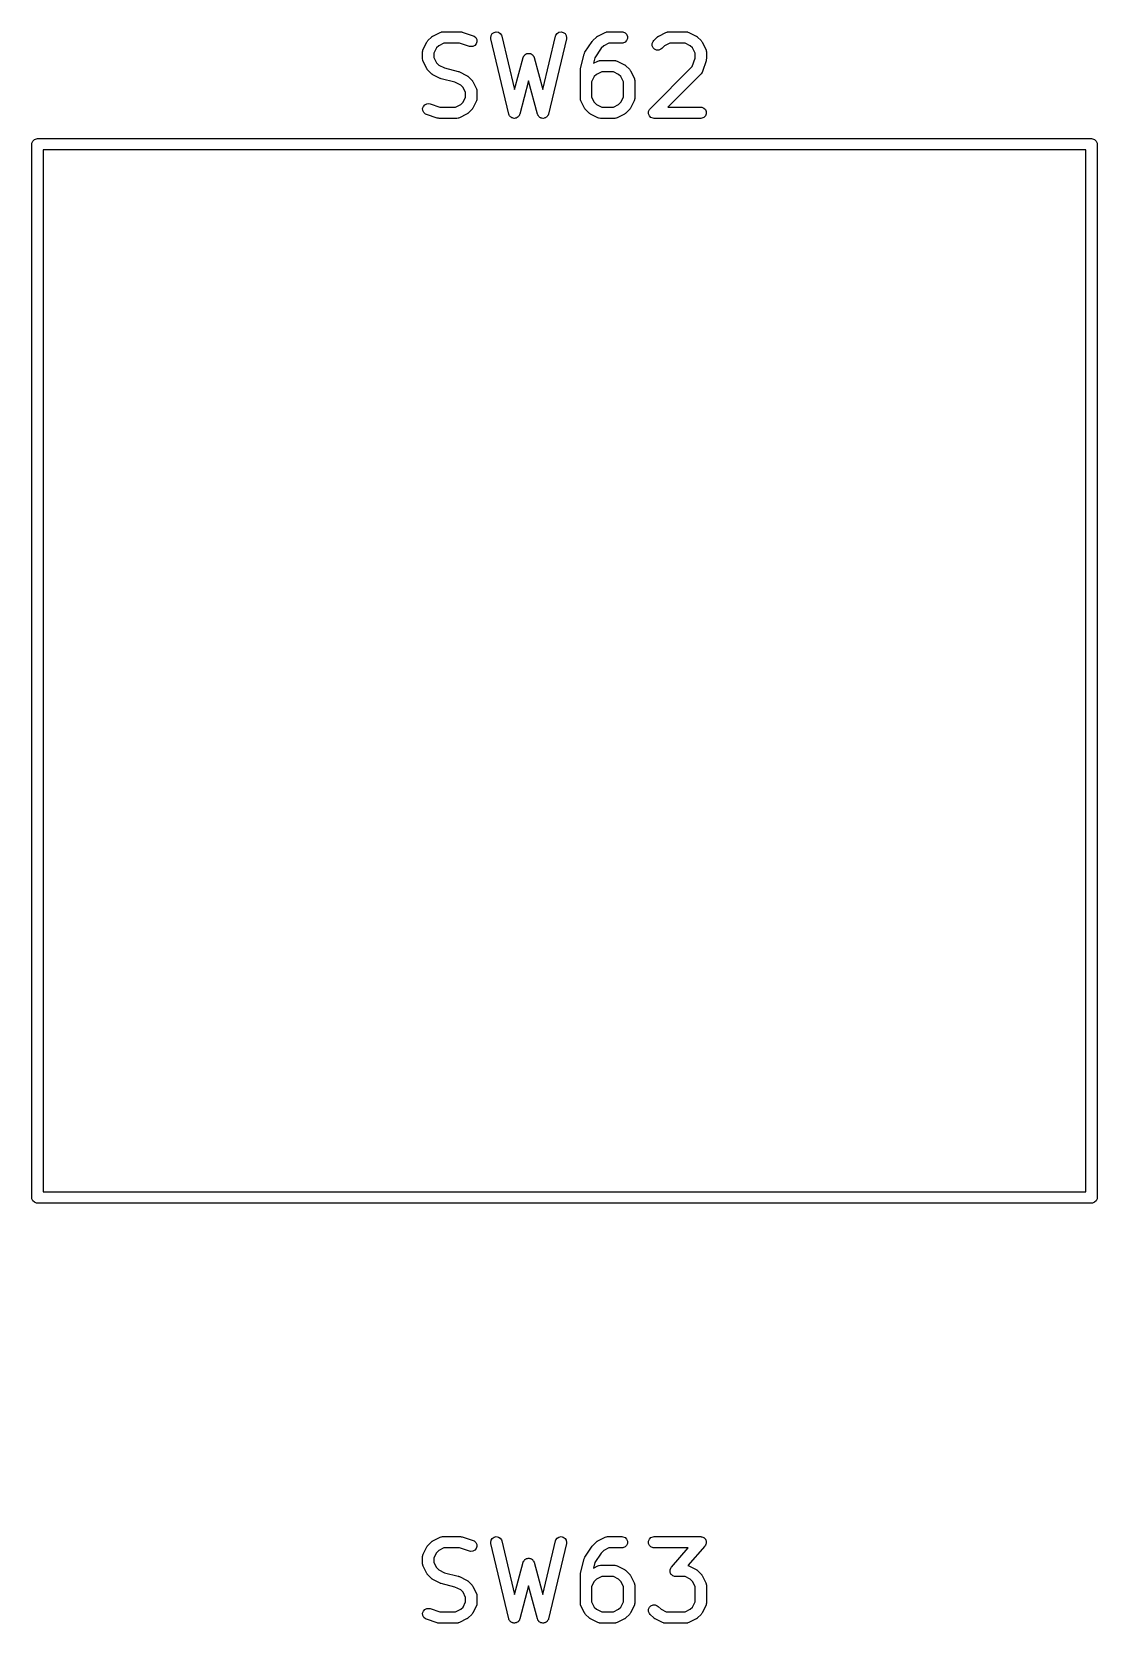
# Model space of a CAD drawing. Extents: x 2.7 to 14.1, y -9.5 to -1.1.
# Drawn here: x 13.517 to 14.074, y -6.24 to -5.407 of the extents above; entities that cross this region are included whole.
import ezdxf

# ---------------------------------------------------------------- set-up
doc = ezdxf.new("R2010")
doc.units = 0
doc.header["$MEASUREMENT"] = 0
doc.layers.add('BLACK', color=7, linetype='CONTINUOUS')

msp = doc.modelspace()

# ---------------------------------------------------------------- linework, layer by layer
at = {"layer": 'BLACK', "linetype": 'CONTINUOUS'}
for p, q in [((13.7235, -5.41247), (13.72353, -5.41239)), ((13.72353, -5.41239), (13.7236, -5.41231)), ((13.7236, -5.41231), (13.72365, -5.41222)), ((13.72365, -5.41222), (13.72371, -5.41217)), ((13.72371, -5.41217), (13.7239, -5.41195)), ((13.7239, -5.41195), (13.72577, -5.41007)), ((13.72577, -5.41007), (13.726, -5.40989)), ((13.726, -5.40989), (13.72605, -5.40983)), ((13.72605, -5.40983), (13.72614, -5.40977)), ((13.72614, -5.40977), (13.72622, -5.4097)), ((13.72622, -5.4097), (13.72629, -5.40967)), ((13.72629, -5.40967), (13.72654, -5.40952)), ((13.72654, -5.40952), (13.73029, -5.40764)), ((13.73029, -5.40764), (13.73083, -5.40744)), ((13.73083, -5.40744), (13.73093, -5.40743)), ((13.73093, -5.40743), (13.73103, -5.40739)), ((13.73103, -5.40739), (13.73161, -5.40733)), ((13.73161, -5.40733), (13.74098, -5.40733)), ((13.74098, -5.40733), (13.74127, -5.40736)), ((13.74127, -5.40736), (13.74135, -5.40735)), ((13.74135, -5.40735), (13.74145, -5.40738)), ((13.74145, -5.40738), (13.74156, -5.40739)), ((13.74156, -5.40739), (13.74163, -5.40742)), ((13.74163, -5.40742), (13.74192, -5.40748)), ((13.74192, -5.40748), (13.74754, -5.40936)), ((13.74754, -5.40936), (13.74807, -5.40959)), ((13.74807, -5.40959), (13.74894, -5.41035)), ((13.74894, -5.41035), (13.74945, -5.41138)), ((13.74945, -5.41138), (13.74954, -5.41253)), ((13.75678, -5.41039), (13.75696, -5.40926)), ((13.75686, -5.41097), (13.75678, -5.41039)), ((13.76623, -5.45034), (13.75686, -5.41097)), ((13.75696, -5.40926), (13.75757, -5.40828)), ((13.75757, -5.40828), (13.7585, -5.4076)), ((13.7585, -5.4076), (13.75962, -5.40733)), ((13.75962, -5.40733), (13.76076, -5.40752)), ((13.76076, -5.40752), (13.76174, -5.40812)), ((13.76174, -5.40812), (13.76241, -5.40905)), ((13.76241, -5.40905), (13.7626, -5.4096)), ((13.7626, -5.4096), (13.76927, -5.43759)), ((13.78394, -5.43759), (13.7906, -5.4096)), ((13.79635, -5.41097), (13.78697, -5.45034)), ((13.7906, -5.4096), (13.79079, -5.40905)), ((13.79079, -5.40905), (13.79147, -5.40812)), ((13.79147, -5.40812), (13.79245, -5.40752)), ((13.79245, -5.40752), (13.79359, -5.40733)), ((13.79359, -5.40733), (13.79471, -5.4076)), ((13.79471, -5.4076), (13.79564, -5.40828)), ((13.79564, -5.40828), (13.79624, -5.40926)), ((13.79624, -5.40926), (13.79643, -5.41039)), ((13.79643, -5.41039), (13.79635, -5.41097)), ((13.80602, -5.41802), (13.80977, -5.4124)), ((13.80977, -5.41239), (13.80994, -5.41218)), ((13.80977, -5.4124), (13.80977, -5.41239)), ((13.80977, -5.41239), (13.80977, -5.41239)), ((13.80994, -5.41218), (13.81013, -5.41195)), ((13.81013, -5.41195), (13.81013, -5.41195)), ((13.81013, -5.41195), (13.81014, -5.41195)), ((13.81014, -5.41195), (13.81201, -5.41007)), ((13.81201, -5.41007), (13.81224, -5.40989)), ((13.81224, -5.40989), (13.81229, -5.40983)), ((13.81229, -5.40983), (13.81238, -5.40977)), ((13.81238, -5.40977), (13.81246, -5.4097)), ((13.81246, -5.4097), (13.81253, -5.40967)), ((13.81253, -5.40967), (13.81278, -5.40952)), ((13.81278, -5.40952), (13.81653, -5.40764)), ((13.81653, -5.40764), (13.81707, -5.40744)), ((13.81707, -5.40744), (13.81717, -5.40743)), ((13.81717, -5.40743), (13.81727, -5.40739)), ((13.81727, -5.40739), (13.81785, -5.40733)), ((13.81785, -5.40733), (13.82535, -5.40733)), ((13.82535, -5.40733), (13.82592, -5.40739)), ((13.82592, -5.40739), (13.82699, -5.40783)), ((13.82699, -5.40783), (13.8278, -5.40864)), ((13.8278, -5.41192), (13.82699, -5.41274)), ((13.8278, -5.40864), (13.82824, -5.40971)), ((13.82824, -5.41086), (13.8278, -5.41192)), ((13.82824, -5.40971), (13.82824, -5.41086)), ((13.8412, -5.41346), (13.84164, -5.41239)), ((13.84164, -5.41239), (13.84201, -5.41195)), ((13.84201, -5.41195), (13.84388, -5.41007)), ((13.84388, -5.41007), (13.84411, -5.40989)), ((13.84411, -5.40989), (13.84416, -5.40983)), ((13.84416, -5.40983), (13.84425, -5.40977)), ((13.84425, -5.40977), (13.84433, -5.4097)), ((13.84433, -5.4097), (13.8444, -5.40967)), ((13.8444, -5.40967), (13.84465, -5.40952)), ((13.84465, -5.40952), (13.8484, -5.40764)), ((13.8484, -5.40764), (13.84894, -5.40744)), ((13.84894, -5.40744), (13.84904, -5.40743)), ((13.84904, -5.40743), (13.84914, -5.40739)), ((13.84914, -5.40739), (13.84972, -5.40733)), ((13.84972, -5.40733), (13.85909, -5.40733)), ((13.85909, -5.40733), (13.85967, -5.40739)), ((13.85967, -5.40739), (13.85977, -5.40743)), ((13.85977, -5.40743), (13.85987, -5.40744)), ((13.85987, -5.40744), (13.86041, -5.40764)), ((13.86041, -5.40764), (13.86416, -5.40952)), ((13.86416, -5.40952), (13.86441, -5.40967)), ((13.86441, -5.40967), (13.86448, -5.4097)), ((13.86448, -5.4097), (13.86456, -5.40977)), ((13.86456, -5.40977), (13.86465, -5.40983)), ((13.86465, -5.40983), (13.8647, -5.40989)), ((13.8647, -5.40989), (13.86493, -5.41007)), ((13.86493, -5.41007), (13.8668, -5.41195)), ((13.8668, -5.41195), (13.86699, -5.41217)), ((13.86699, -5.41217), (13.86705, -5.41222)), ((13.86705, -5.41222), (13.86711, -5.41231)), ((13.86711, -5.41231), (13.86717, -5.41239)), ((13.86717, -5.41239), (13.8672, -5.41247)), ((13.72116, -5.41778), (13.72121, -5.41721)), ((13.72116, -5.42153), (13.72116, -5.41778)), ((13.72121, -5.41721), (13.72125, -5.41711)), ((13.72125, -5.41711), (13.72126, -5.417)), ((13.72126, -5.417), (13.72147, -5.41646)), ((13.72147, -5.41646), (13.72334, -5.41271)), ((13.72334, -5.41271), (13.7235, -5.41247)), ((13.72841, -5.41578), (13.72706, -5.41848)), ((13.72706, -5.41848), (13.72706, -5.42084)), ((13.72961, -5.41459), (13.72841, -5.41578)), ((13.73231, -5.41324), (13.72961, -5.41459)), ((13.7405, -5.41324), (13.73231, -5.41324)), ((13.74567, -5.41496), (13.7405, -5.41324)), ((13.74624, -5.41509), (13.74567, -5.41496)), ((13.74739, -5.41501), (13.74624, -5.41509)), ((13.74842, -5.41449), (13.74739, -5.41501)), ((13.74917, -5.41362), (13.74842, -5.41449)), ((13.74954, -5.41253), (13.74917, -5.41362)), ((13.77375, -5.42077), (13.7738, -5.42064)), ((13.7738, -5.42064), (13.77381, -5.42058)), ((13.77381, -5.42058), (13.77385, -5.42051)), ((13.77385, -5.42051), (13.77395, -5.42023)), ((13.77395, -5.42023), (13.77419, -5.41992)), ((13.77419, -5.41992), (13.77439, -5.41958)), ((13.77439, -5.41958), (13.77454, -5.41947)), ((13.77454, -5.41947), (13.77465, -5.41932)), ((13.77465, -5.41932), (13.77499, -5.41912)), ((13.77499, -5.41912), (13.7753, -5.41888)), ((13.7753, -5.41888), (13.77548, -5.41883)), ((13.77548, -5.41883), (13.77565, -5.41874)), ((13.77565, -5.41874), (13.77604, -5.41869)), ((13.77604, -5.41869), (13.77641, -5.41859)), ((13.77641, -5.41859), (13.7766, -5.41861)), ((13.7766, -5.41861), (13.77679, -5.41859)), ((13.77679, -5.41859), (13.77717, -5.41869)), ((13.77717, -5.41869), (13.77756, -5.41874)), ((13.77756, -5.41874), (13.77772, -5.41883)), ((13.77772, -5.41883), (13.77791, -5.41888)), ((13.77791, -5.41888), (13.77822, -5.41912)), ((13.77822, -5.41912), (13.77855, -5.41932)), ((13.77855, -5.41932), (13.77867, -5.41947)), ((13.77867, -5.41947), (13.77882, -5.41958)), ((13.77882, -5.41958), (13.77902, -5.41992)), ((13.77902, -5.41992), (13.77925, -5.42023)), ((13.77925, -5.42023), (13.77936, -5.42051)), ((13.77936, -5.42051), (13.7794, -5.42058)), ((13.7794, -5.42058), (13.77941, -5.42064)), ((13.77941, -5.42064), (13.77946, -5.42077)), ((13.80373, -5.42644), (13.80561, -5.41894)), ((13.80561, -5.41894), (13.80573, -5.4186)), ((13.80573, -5.4186), (13.80574, -5.41853)), ((13.80574, -5.41853), (13.80578, -5.41847)), ((13.80578, -5.41847), (13.8058, -5.4184)), ((13.8058, -5.4184), (13.80585, -5.41834)), ((13.80585, -5.41834), (13.80602, -5.41802)), ((13.81452, -5.41591), (13.81121, -5.42087)), ((13.81585, -5.41459), (13.81452, -5.41591)), ((13.81854, -5.41324), (13.81585, -5.41459)), ((13.82535, -5.41324), (13.81854, -5.41324)), ((13.82592, -5.41318), (13.82535, -5.41324)), ((13.82699, -5.41274), (13.82592, -5.41318)), ((13.8412, -5.41461), (13.8412, -5.41346)), ((13.84164, -5.41567), (13.8412, -5.41461)), ((13.84245, -5.41649), (13.84164, -5.41567)), ((13.84352, -5.41693), (13.84245, -5.41649)), ((13.84467, -5.41693), (13.84352, -5.41693)), ((13.84573, -5.41649), (13.84467, -5.41693)), ((13.84618, -5.41612), (13.84573, -5.41649)), ((13.84772, -5.41459), (13.84618, -5.41612)), ((13.85042, -5.41324), (13.84772, -5.41459)), ((13.8584, -5.41324), (13.85042, -5.41324)), ((13.86109, -5.41459), (13.8584, -5.41324)), ((13.86229, -5.41578), (13.86109, -5.41459)), ((13.86364, -5.41848), (13.86229, -5.41578)), ((13.86364, -5.42105), (13.86364, -5.41848)), ((13.8672, -5.41247), (13.86736, -5.41271)), ((13.86736, -5.41271), (13.86923, -5.41646)), ((13.86923, -5.41646), (13.86944, -5.417)), ((13.86944, -5.417), (13.86945, -5.41711)), ((13.86945, -5.41711), (13.86949, -5.41721)), ((13.86949, -5.41721), (13.86954, -5.41778)), ((13.86954, -5.41778), (13.86954, -5.42153)), ((13.72121, -5.42211), (13.72116, -5.42153)), ((13.72125, -5.42221), (13.72121, -5.42211)), ((13.72126, -5.42231), (13.72125, -5.42221)), ((13.72147, -5.42285), (13.72126, -5.42231)), ((13.72334, -5.4266), (13.72147, -5.42285)), ((13.7235, -5.42685), (13.72334, -5.4266)), ((13.72353, -5.42692), (13.7235, -5.42685)), ((13.7236, -5.427), (13.72353, -5.42692)), ((13.72365, -5.42709), (13.7236, -5.427)), ((13.72371, -5.42714), (13.72365, -5.42709)), ((13.7239, -5.42737), (13.72371, -5.42714)), ((13.72577, -5.42924), (13.7239, -5.42737)), ((13.72706, -5.42084), (13.72841, -5.42353)), ((13.72841, -5.42353), (13.72961, -5.42473)), ((13.72961, -5.42473), (13.73264, -5.42625)), ((13.73264, -5.42625), (13.73982, -5.42804)), ((13.73982, -5.42804), (13.73987, -5.42806)), ((13.73987, -5.42806), (13.73989, -5.42806)), ((13.73989, -5.42806), (13.74013, -5.42815)), ((13.74013, -5.42815), (13.74037, -5.42824)), ((13.74037, -5.42824), (13.74039, -5.42825)), ((13.74039, -5.42825), (13.74043, -5.42827)), ((13.74043, -5.42827), (13.74418, -5.43014)), ((13.76927, -5.43759), (13.77375, -5.42077)), ((13.77946, -5.42077), (13.78394, -5.43759)), ((13.80365, -5.42701), (13.80368, -5.4268)), ((13.80366, -5.42706), (13.80365, -5.42701)), ((13.80365, -5.42716), (13.80366, -5.42706)), ((13.80365, -5.44216), (13.80365, -5.42716)), ((13.80368, -5.4268), (13.8037, -5.42658)), ((13.8037, -5.42658), (13.80372, -5.42654)), ((13.80372, -5.42654), (13.80373, -5.42644)), ((13.81121, -5.42087), (13.81048, -5.42379)), ((13.81048, -5.42379), (13.81278, -5.42264)), ((13.8148, -5.42824), (13.8121, -5.42958)), ((13.81278, -5.42264), (13.81332, -5.42243)), ((13.81332, -5.42243), (13.81342, -5.42243)), ((13.81342, -5.42243), (13.81352, -5.42239)), ((13.81352, -5.42239), (13.8141, -5.42233)), ((13.8141, -5.42233), (13.8216, -5.42233)), ((13.8209, -5.42824), (13.8148, -5.42824)), ((13.8236, -5.42958), (13.8209, -5.42824)), ((13.8216, -5.42233), (13.82217, -5.42239)), ((13.82217, -5.42239), (13.82227, -5.42243)), ((13.82227, -5.42243), (13.82238, -5.42243)), ((13.82238, -5.42243), (13.82292, -5.42264)), ((13.82292, -5.42264), (13.82667, -5.42452)), ((13.82667, -5.42452), (13.82692, -5.42467)), ((13.82692, -5.42467), (13.82699, -5.4247)), ((13.82699, -5.4247), (13.82707, -5.42477)), ((13.82707, -5.42477), (13.82716, -5.42482)), ((13.82716, -5.42482), (13.82721, -5.42488)), ((13.82721, -5.42488), (13.82743, -5.42507)), ((13.82743, -5.42507), (13.82931, -5.42694)), ((13.82931, -5.42694), (13.8295, -5.42717)), ((13.8295, -5.42717), (13.82955, -5.42722)), ((13.82955, -5.42722), (13.82961, -5.42731)), ((13.82961, -5.42731), (13.82968, -5.42739)), ((13.82968, -5.42739), (13.82971, -5.42746)), ((13.82971, -5.42746), (13.82986, -5.42771)), ((13.82986, -5.42771), (13.83174, -5.43146)), ((13.84013, -5.44757), (13.86214, -5.42556)), ((13.86214, -5.42556), (13.86364, -5.42105)), ((13.86717, -5.4288), (13.8668, -5.42924)), ((13.86721, -5.4287), (13.86717, -5.4288)), ((13.86728, -5.42862), (13.86721, -5.4287)), ((13.86752, -5.42809), (13.86728, -5.42862)), ((13.86939, -5.42247), (13.86752, -5.42809)), ((13.86946, -5.42218), (13.86939, -5.42247)), ((13.86949, -5.42211), (13.86946, -5.42218)), ((13.8695, -5.422), (13.86949, -5.42211)), ((13.86952, -5.4219), (13.8695, -5.422)), ((13.86954, -5.42153), (13.86952, -5.42182)), ((13.86952, -5.42182), (13.86952, -5.4219)), ((13.726, -5.42943), (13.72577, -5.42924)), ((13.72605, -5.42949), (13.726, -5.42943)), ((13.72614, -5.42955), (13.72605, -5.42949)), ((13.72622, -5.42961), (13.72614, -5.42955)), ((13.72629, -5.42964), (13.72622, -5.42961)), ((13.72654, -5.4298), (13.72629, -5.42964)), ((13.73029, -5.43167), (13.72654, -5.4298)), ((13.73033, -5.43169), (13.73029, -5.43167)), ((13.73035, -5.4317), (13.73033, -5.43169)), ((13.73059, -5.43179), (13.73035, -5.4317)), ((13.73083, -5.43188), (13.73059, -5.43179)), ((13.73085, -5.43188), (13.73083, -5.43188)), ((13.73089, -5.4319), (13.73085, -5.43188)), ((13.73808, -5.43369), (13.73089, -5.4319)), ((13.74111, -5.43521), (13.73808, -5.43369)), ((13.7423, -5.43641), (13.74111, -5.43521)), ((13.74365, -5.4391), (13.7423, -5.43641)), ((13.74418, -5.43014), (13.74443, -5.4303)), ((13.74443, -5.4303), (13.7445, -5.43033)), ((13.7445, -5.43033), (13.74458, -5.43039)), ((13.74458, -5.43039), (13.74467, -5.43045)), ((13.74467, -5.43045), (13.74472, -5.43051)), ((13.74472, -5.43051), (13.74494, -5.43069)), ((13.74494, -5.43069), (13.74682, -5.43257)), ((13.74682, -5.43257), (13.74701, -5.43279)), ((13.74701, -5.43279), (13.74706, -5.43285)), ((13.74706, -5.43285), (13.74712, -5.43293)), ((13.74712, -5.43293), (13.74719, -5.43302)), ((13.74719, -5.43302), (13.74722, -5.43309)), ((13.74722, -5.43309), (13.74737, -5.43334)), ((13.74737, -5.43334), (13.74925, -5.43709)), ((13.74925, -5.43709), (13.74945, -5.43763)), ((13.7766, -5.43299), (13.77196, -5.45042)), ((13.78125, -5.45042), (13.7766, -5.43299)), ((13.8109, -5.43078), (13.80955, -5.43348)), ((13.80955, -5.43348), (13.80955, -5.44146)), ((13.8121, -5.42958), (13.8109, -5.43078)), ((13.82479, -5.43078), (13.8236, -5.42958)), ((13.82614, -5.43348), (13.82479, -5.43078)), ((13.82614, -5.44146), (13.82614, -5.43348)), ((13.83174, -5.43146), (13.83194, -5.432)), ((13.83194, -5.432), (13.83195, -5.43211)), ((13.83195, -5.43211), (13.83199, -5.43221)), ((13.83199, -5.43221), (13.83205, -5.43278)), ((13.83205, -5.43278), (13.83205, -5.44216)), ((13.8668, -5.42924), (13.84935, -5.4467)), ((13.72154, -5.44632), (13.7223, -5.44545)), ((13.7223, -5.44545), (13.72333, -5.44493)), ((13.72333, -5.44493), (13.72448, -5.44485)), ((13.72448, -5.44485), (13.72504, -5.44498)), ((13.72504, -5.44498), (13.73021, -5.4467)), ((13.73841, -5.4467), (13.74111, -5.44535)), ((13.74111, -5.44535), (13.7423, -5.44416)), ((13.7423, -5.44416), (13.74365, -5.44146)), ((13.74365, -5.44146), (13.74365, -5.4391)), ((13.74925, -5.44348), (13.74737, -5.44723)), ((13.74945, -5.44294), (13.74925, -5.44348)), ((13.74945, -5.43763), (13.74946, -5.43773)), ((13.74946, -5.44283), (13.74945, -5.44294)), ((13.74946, -5.43773), (13.7495, -5.43783)), ((13.7495, -5.44273), (13.74946, -5.44283)), ((13.7495, -5.43783), (13.74956, -5.43841)), ((13.74956, -5.44216), (13.7495, -5.44273)), ((13.74956, -5.43841), (13.74956, -5.44216)), ((13.8037, -5.44273), (13.80365, -5.44216)), ((13.80374, -5.44283), (13.8037, -5.44273)), ((13.80375, -5.44294), (13.80374, -5.44283)), ((13.80396, -5.44348), (13.80375, -5.44294)), ((13.80583, -5.44723), (13.80396, -5.44348)), ((13.80955, -5.44146), (13.8109, -5.44416)), ((13.8109, -5.44416), (13.8121, -5.44535)), ((13.8121, -5.44535), (13.8148, -5.4467)), ((13.8209, -5.4467), (13.8236, -5.44535)), ((13.8236, -5.44535), (13.82479, -5.44416)), ((13.82479, -5.44416), (13.82614, -5.44146)), ((13.83174, -5.44348), (13.82986, -5.44723)), ((13.83194, -5.44294), (13.83174, -5.44348)), ((13.83195, -5.44283), (13.83194, -5.44294)), ((13.83199, -5.44273), (13.83195, -5.44283)), ((13.83205, -5.44216), (13.83199, -5.44273)), ((13.72118, -5.44741), (13.72154, -5.44632)), ((13.72126, -5.44856), (13.72118, -5.44741)), ((13.72178, -5.44959), (13.72126, -5.44856)), ((13.72265, -5.45034), (13.72178, -5.44959)), ((13.72318, -5.45058), (13.72265, -5.45034)), ((13.7288, -5.45246), (13.72318, -5.45058)), ((13.72909, -5.45252), (13.7288, -5.45246)), ((13.72916, -5.45255), (13.72909, -5.45252)), ((13.72926, -5.45256), (13.72916, -5.45255)), ((13.72936, -5.45258), (13.72926, -5.45256)), ((13.72944, -5.45258), (13.72936, -5.45258)), ((13.72973, -5.45261), (13.72944, -5.45258)), ((13.73911, -5.45261), (13.72973, -5.45261)), ((13.73021, -5.4467), (13.73841, -5.4467)), ((13.73968, -5.45255), (13.73911, -5.45261)), ((13.73978, -5.45251), (13.73968, -5.45255)), ((13.73989, -5.4525), (13.73978, -5.45251)), ((13.74043, -5.4523), (13.73989, -5.4525)), ((13.74418, -5.45042), (13.74043, -5.4523)), ((13.74443, -5.45026), (13.74418, -5.45042)), ((13.7445, -5.45023), (13.74443, -5.45026)), ((13.74458, -5.45017), (13.7445, -5.45023)), ((13.74467, -5.45011), (13.74458, -5.45017)), ((13.74472, -5.45005), (13.74467, -5.45011)), ((13.74494, -5.44987), (13.74472, -5.45005)), ((13.74682, -5.44799), (13.74494, -5.44987)), ((13.74701, -5.44777), (13.74682, -5.44799)), ((13.74706, -5.44772), (13.74701, -5.44777)), ((13.74712, -5.44763), (13.74706, -5.44772)), ((13.74719, -5.44755), (13.74712, -5.44763)), ((13.74722, -5.44747), (13.74719, -5.44755)), ((13.74737, -5.44723), (13.74722, -5.44747)), ((13.7663, -5.45054), (13.76623, -5.45034)), ((13.76631, -5.45061), (13.7663, -5.45054)), ((13.76635, -5.45067), (13.76631, -5.45061)), ((13.76642, -5.45089), (13.76635, -5.45067)), ((13.76667, -5.45123), (13.76642, -5.45089)), ((13.76689, -5.4516), (13.76667, -5.45123)), ((13.76701, -5.4517), (13.76689, -5.4516)), ((13.7671, -5.45182), (13.76701, -5.4517)), ((13.76746, -5.45204), (13.7671, -5.45182)), ((13.7678, -5.4523), (13.76746, -5.45204)), ((13.76795, -5.45234), (13.7678, -5.4523)), ((13.76808, -5.45242), (13.76795, -5.45234)), ((13.7685, -5.45249), (13.76808, -5.45242)), ((13.76891, -5.4526), (13.7685, -5.45249)), ((13.76906, -5.45258), (13.76891, -5.4526)), ((13.76921, -5.45261), (13.76906, -5.45258)), ((13.76963, -5.45251), (13.76921, -5.45261)), ((13.77006, -5.45245), (13.76963, -5.45251)), ((13.77019, -5.45237), (13.77006, -5.45245)), ((13.77033, -5.45234), (13.77019, -5.45237)), ((13.77068, -5.45209), (13.77033, -5.45234)), ((13.77105, -5.45187), (13.77068, -5.45209)), ((13.77115, -5.45175), (13.77105, -5.45187)), ((13.77127, -5.45166), (13.77115, -5.45175)), ((13.77149, -5.4513), (13.77127, -5.45166)), ((13.77175, -5.45096), (13.77149, -5.4513)), ((13.77183, -5.45074), (13.77175, -5.45096)), ((13.77187, -5.45068), (13.77183, -5.45074)), ((13.77188, -5.45061), (13.77187, -5.45068)), ((13.77196, -5.45042), (13.77188, -5.45061)), ((13.78132, -5.45061), (13.78125, -5.45042)), ((13.78133, -5.45068), (13.78132, -5.45061)), ((13.78137, -5.45074), (13.78133, -5.45068)), ((13.78145, -5.45096), (13.78137, -5.45074)), ((13.78171, -5.4513), (13.78145, -5.45096)), ((13.78194, -5.45166), (13.78171, -5.4513)), ((13.78206, -5.45175), (13.78194, -5.45166)), ((13.78215, -5.45187), (13.78206, -5.45175)), ((13.78252, -5.45209), (13.78215, -5.45187)), ((13.78287, -5.45234), (13.78252, -5.45209)), ((13.78302, -5.45237), (13.78287, -5.45234)), ((13.78315, -5.45245), (13.78302, -5.45237)), ((13.78357, -5.45251), (13.78315, -5.45245)), ((13.78399, -5.45261), (13.78357, -5.45251)), ((13.78414, -5.45258), (13.78399, -5.45261)), ((13.78429, -5.4526), (13.78414, -5.45258)), ((13.78471, -5.45249), (13.78429, -5.4526)), ((13.78513, -5.45242), (13.78471, -5.45249)), ((13.78526, -5.45234), (13.78513, -5.45242)), ((13.7854, -5.4523), (13.78526, -5.45234)), ((13.78575, -5.45204), (13.7854, -5.4523)), ((13.78611, -5.45182), (13.78575, -5.45204)), ((13.7862, -5.4517), (13.78611, -5.45182)), ((13.78632, -5.4516), (13.7862, -5.4517)), ((13.78653, -5.45123), (13.78632, -5.4516)), ((13.78679, -5.45089), (13.78653, -5.45123)), ((13.78686, -5.45067), (13.78679, -5.45089)), ((13.7869, -5.45061), (13.78686, -5.45067)), ((13.78691, -5.45054), (13.7869, -5.45061)), ((13.78697, -5.45034), (13.78691, -5.45054)), ((13.80599, -5.44747), (13.80583, -5.44723)), ((13.80602, -5.44755), (13.80599, -5.44747)), ((13.80609, -5.44763), (13.80602, -5.44755)), ((13.80614, -5.44772), (13.80609, -5.44763)), ((13.8062, -5.44777), (13.80614, -5.44772)), ((13.80639, -5.44799), (13.8062, -5.44777)), ((13.80826, -5.44987), (13.80639, -5.44799)), ((13.80849, -5.45005), (13.80826, -5.44987)), ((13.80854, -5.45011), (13.80849, -5.45005)), ((13.80863, -5.45017), (13.80854, -5.45011)), ((13.80871, -5.45023), (13.80863, -5.45017)), ((13.80878, -5.45026), (13.80871, -5.45023)), ((13.80903, -5.45042), (13.80878, -5.45026)), ((13.81278, -5.4523), (13.80903, -5.45042)), ((13.81332, -5.4525), (13.81278, -5.4523)), ((13.81342, -5.45251), (13.81332, -5.4525)), ((13.81352, -5.45255), (13.81342, -5.45251)), ((13.8141, -5.45261), (13.81352, -5.45255)), ((13.8216, -5.45261), (13.8141, -5.45261)), ((13.8148, -5.4467), (13.8209, -5.4467)), ((13.82217, -5.45255), (13.8216, -5.45261)), ((13.82227, -5.45251), (13.82217, -5.45255)), ((13.82238, -5.4525), (13.82227, -5.45251)), ((13.82292, -5.4523), (13.82238, -5.4525)), ((13.82667, -5.45042), (13.82292, -5.4523)), ((13.82692, -5.45026), (13.82667, -5.45042)), ((13.82699, -5.45023), (13.82692, -5.45026)), ((13.82707, -5.45017), (13.82699, -5.45023)), ((13.82716, -5.45011), (13.82707, -5.45017)), ((13.82721, -5.45005), (13.82716, -5.45011)), ((13.82743, -5.44987), (13.82721, -5.45005)), ((13.82931, -5.44799), (13.82743, -5.44987)), ((13.8295, -5.44777), (13.82931, -5.44799)), ((13.82955, -5.44772), (13.8295, -5.44777)), ((13.82961, -5.44763), (13.82955, -5.44772)), ((13.82968, -5.44755), (13.82961, -5.44763)), ((13.82971, -5.44747), (13.82968, -5.44755)), ((13.82986, -5.44723), (13.82971, -5.44747)), ((13.83932, -5.44908), (13.83976, -5.44801)), ((13.83932, -5.45023), (13.83932, -5.44908)), ((13.83976, -5.45129), (13.83932, -5.45023)), ((13.83976, -5.44801), (13.84013, -5.44757)), ((13.84058, -5.45211), (13.83976, -5.45129)), ((13.84164, -5.45255), (13.84058, -5.45211)), ((13.84222, -5.45261), (13.84164, -5.45255)), ((13.86659, -5.45261), (13.84222, -5.45261)), ((13.84935, -5.4467), (13.86659, -5.4467)), ((13.86659, -5.4467), (13.86717, -5.44676)), ((13.86717, -5.45255), (13.86659, -5.45261)), ((13.86717, -5.44676), (13.86823, -5.4472)), ((13.86823, -5.45211), (13.86717, -5.45255)), ((13.86823, -5.4472), (13.86905, -5.44801)), ((13.86905, -5.45129), (13.86823, -5.45211)), ((13.86905, -5.44801), (13.86949, -5.44908)), ((13.86949, -5.45023), (13.86905, -5.45129)), ((13.86949, -5.44908), (13.86949, -5.45023)), ((13.51681, -5.46616), (13.51686, -5.46558)), ((13.51681, -6.01734), (13.51681, -5.46616)), ((13.51686, -5.46558), (13.5173, -5.46452)), ((13.5173, -5.46452), (13.51812, -5.4637)), ((13.51812, -5.4637), (13.51918, -5.46326)), ((13.51918, -5.46326), (13.51976, -5.4632)), ((13.51976, -5.4632), (14.07094, -5.4632)), ((13.52271, -5.46911), (13.52271, -6.01439)), ((14.06799, -5.46911), (13.52271, -5.46911)), ((14.06799, -6.01439), (14.06799, -5.46911)), ((14.07094, -5.4632), (14.07152, -5.46326)), ((14.07152, -5.46326), (14.07258, -5.4637)), ((14.07258, -5.4637), (14.0734, -5.46452)), ((14.0734, -5.46452), (14.07384, -5.46558)), ((14.07384, -5.46558), (14.07389, -5.46616)), ((14.07389, -5.46616), (14.07389, -6.01734)), ((13.51686, -6.01791), (13.51681, -6.01734)), ((13.5173, -6.01898), (13.51686, -6.01791)), ((13.51812, -6.01979), (13.5173, -6.01898)), ((13.51918, -6.02023), (13.51812, -6.01979)), ((13.51976, -6.02029), (13.51918, -6.02023)), ((13.52271, -6.01439), (14.06799, -6.01439)), ((14.07152, -6.02023), (14.07094, -6.02029)), ((14.07258, -6.01979), (14.07152, -6.02023)), ((14.0734, -6.01898), (14.07258, -6.01979)), ((14.07384, -6.01791), (14.0734, -6.01898)), ((14.07389, -6.01734), (14.07384, -6.01791)), ((14.07094, -6.02029), (13.51976, -6.02029)), ((13.72654, -6.19692), (13.73029, -6.19504)), ((13.73029, -6.19504), (13.73083, -6.19484)), ((13.73083, -6.19484), (13.73093, -6.19483)), ((13.73093, -6.19483), (13.73103, -6.19479)), ((13.73103, -6.19479), (13.73161, -6.19473)), ((13.73161, -6.19473), (13.74098, -6.19473)), ((13.74098, -6.19473), (13.74127, -6.19476)), ((13.74127, -6.19476), (13.74135, -6.19476)), ((13.74135, -6.19476), (13.74145, -6.19478)), ((13.74145, -6.19478), (13.74156, -6.19479)), ((13.74156, -6.19479), (13.74163, -6.19482)), ((13.74163, -6.19482), (13.74192, -6.19488)), ((13.74192, -6.19488), (13.74754, -6.19676)), ((13.75757, -6.19568), (13.7585, -6.195)), ((13.7585, -6.195), (13.75962, -6.19474)), ((13.75962, -6.19474), (13.76076, -6.19492)), ((13.76076, -6.19492), (13.76174, -6.19552)), ((13.79147, -6.19552), (13.79245, -6.19492)), ((13.79245, -6.19492), (13.79359, -6.19474)), ((13.79359, -6.19474), (13.79471, -6.195)), ((13.79471, -6.195), (13.79564, -6.19568)), ((13.81278, -6.19692), (13.81653, -6.19504)), ((13.81653, -6.19504), (13.81707, -6.19484)), ((13.81707, -6.19484), (13.81717, -6.19483)), ((13.81717, -6.19483), (13.81727, -6.19479)), ((13.81727, -6.19479), (13.81785, -6.19473)), ((13.81785, -6.19473), (13.82535, -6.19473)), ((13.82535, -6.19473), (13.82592, -6.19479)), ((13.82592, -6.19479), (13.82699, -6.19523)), ((13.84058, -6.19523), (13.84164, -6.19479)), ((13.84164, -6.19479), (13.84222, -6.19473)), ((13.84222, -6.19473), (13.86659, -6.19473)), ((13.86659, -6.19473), (13.8669, -6.19476)), ((13.8669, -6.19476), (13.86697, -6.19476)), ((13.86697, -6.19476), (13.86703, -6.19478)), ((13.86703, -6.19478), (13.86717, -6.19479)), ((13.86717, -6.19479), (13.86761, -6.19497)), ((13.86761, -6.19497), (13.86806, -6.19513)), ((13.72147, -6.20386), (13.72334, -6.20011)), ((13.72334, -6.20011), (13.7235, -6.19987)), ((13.7235, -6.19987), (13.72353, -6.19979)), ((13.72353, -6.19979), (13.7236, -6.19971)), ((13.7236, -6.19971), (13.72365, -6.19962)), ((13.72365, -6.19962), (13.72371, -6.19957)), ((13.72371, -6.19957), (13.7239, -6.19935)), ((13.7239, -6.19935), (13.72577, -6.19747)), ((13.72577, -6.19747), (13.726, -6.19729)), ((13.726, -6.19729), (13.72605, -6.19723)), ((13.72605, -6.19723), (13.72614, -6.19717)), ((13.72614, -6.19717), (13.72622, -6.19711)), ((13.72622, -6.19711), (13.72629, -6.19708)), ((13.72629, -6.19708), (13.72654, -6.19692)), ((13.72841, -6.20318), (13.72706, -6.20588)), ((13.72961, -6.20199), (13.72841, -6.20318)), ((13.73231, -6.20064), (13.72961, -6.20199)), ((13.7405, -6.20064), (13.73231, -6.20064)), ((13.74567, -6.20236), (13.7405, -6.20064)), ((13.74624, -6.20249), (13.74567, -6.20236)), ((13.74739, -6.20241), (13.74624, -6.20249)), ((13.74842, -6.20189), (13.74739, -6.20241)), ((13.74754, -6.19676), (13.74807, -6.197)), ((13.74807, -6.197), (13.74894, -6.19775)), ((13.74917, -6.20102), (13.74842, -6.20189)), ((13.74894, -6.19775), (13.74945, -6.19878)), ((13.74954, -6.19993), (13.74917, -6.20102)), ((13.74945, -6.19878), (13.74954, -6.19993)), ((13.75678, -6.1978), (13.75696, -6.19666)), ((13.75686, -6.19837), (13.75678, -6.1978)), ((13.76623, -6.23774), (13.75686, -6.19837)), ((13.75696, -6.19666), (13.75757, -6.19568)), ((13.76174, -6.19552), (13.76241, -6.19645)), ((13.76241, -6.19645), (13.7626, -6.197)), ((13.7626, -6.197), (13.76927, -6.22499)), ((13.78394, -6.22499), (13.7906, -6.197)), ((13.79635, -6.19837), (13.78697, -6.23774)), ((13.7906, -6.197), (13.79079, -6.19645)), ((13.79079, -6.19645), (13.79147, -6.19552)), ((13.79564, -6.19568), (13.79624, -6.19666)), ((13.79624, -6.19666), (13.79643, -6.1978)), ((13.79643, -6.1978), (13.79635, -6.19837)), ((13.80602, -6.20542), (13.80977, -6.1998)), ((13.80977, -6.19979), (13.80994, -6.19958)), ((13.80977, -6.1998), (13.80977, -6.19979)), ((13.80977, -6.1998), (13.80977, -6.1998)), ((13.80994, -6.19958), (13.81013, -6.19935)), ((13.81013, -6.19935), (13.81013, -6.19935)), ((13.81013, -6.19935), (13.81014, -6.19935)), ((13.81014, -6.19935), (13.81201, -6.19747)), ((13.81452, -6.20332), (13.81121, -6.20827)), ((13.81201, -6.19747), (13.81224, -6.19729)), ((13.81224, -6.19729), (13.81229, -6.19723)), ((13.81229, -6.19723), (13.81238, -6.19717)), ((13.81238, -6.19717), (13.81246, -6.19711)), ((13.81246, -6.19711), (13.81253, -6.19708)), ((13.81253, -6.19708), (13.81278, -6.19692)), ((13.81585, -6.20199), (13.81452, -6.20332)), ((13.81854, -6.20064), (13.81585, -6.20199)), ((13.82535, -6.20064), (13.81854, -6.20064)), ((13.82592, -6.20058), (13.82535, -6.20064)), ((13.82699, -6.20014), (13.82592, -6.20058)), ((13.82699, -6.19523), (13.8278, -6.19605)), ((13.8278, -6.19933), (13.82699, -6.20014)), ((13.8278, -6.19605), (13.82824, -6.19711)), ((13.82824, -6.19826), (13.8278, -6.19933)), ((13.82824, -6.19711), (13.82824, -6.19826)), ((13.83932, -6.19711), (13.83976, -6.19605)), ((13.83932, -6.19826), (13.83932, -6.19711)), ((13.83976, -6.19933), (13.83932, -6.19826)), ((13.83976, -6.19605), (13.84058, -6.19523)), ((13.84058, -6.20014), (13.83976, -6.19933)), ((13.84164, -6.20058), (13.84058, -6.20014)), ((13.84222, -6.20064), (13.84164, -6.20058)), ((13.86008, -6.20064), (13.84222, -6.20064)), ((13.85125, -6.21074), (13.86008, -6.20064)), ((13.86881, -6.19963), (13.85988, -6.20984)), ((13.86806, -6.19513), (13.86814, -6.19519)), ((13.86814, -6.19519), (13.86823, -6.19523)), ((13.86823, -6.19523), (13.86857, -6.19557)), ((13.86857, -6.19557), (13.86893, -6.19589)), ((13.86899, -6.19938), (13.86881, -6.19963)), ((13.86893, -6.19589), (13.86898, -6.19597)), ((13.86898, -6.19597), (13.86905, -6.19605)), ((13.86905, -6.19933), (13.86899, -6.19938)), ((13.86905, -6.19605), (13.86923, -6.19649)), ((13.86907, -6.19927), (13.86905, -6.19933)), ((13.86915, -6.19916), (13.86907, -6.19927)), ((13.8693, -6.19871), (13.86915, -6.19916)), ((13.86923, -6.19649), (13.86944, -6.19692)), ((13.86949, -6.19826), (13.8693, -6.19871)), ((13.86944, -6.19692), (13.86945, -6.19702)), ((13.86945, -6.19702), (13.86949, -6.19711)), ((13.86949, -6.19711), (13.86949, -6.19759)), ((13.86949, -6.19759), (13.86952, -6.19807)), ((13.86952, -6.19807), (13.86949, -6.19816)), ((13.86949, -6.19816), (13.86949, -6.19826)), ((13.72116, -6.20518), (13.72121, -6.20461)), ((13.72116, -6.20893), (13.72116, -6.20518)), ((13.72121, -6.20951), (13.72116, -6.20893)), ((13.72121, -6.20461), (13.72125, -6.20451)), ((13.72125, -6.20961), (13.72121, -6.20951)), ((13.72125, -6.20451), (13.72126, -6.2044)), ((13.72126, -6.20971), (13.72125, -6.20961)), ((13.72126, -6.2044), (13.72147, -6.20386)), ((13.72147, -6.21025), (13.72126, -6.20971)), ((13.72334, -6.214), (13.72147, -6.21025)), ((13.72706, -6.20588), (13.72706, -6.20824)), ((13.72706, -6.20824), (13.72841, -6.21093)), ((13.72841, -6.21093), (13.72961, -6.21213)), ((13.76927, -6.22499), (13.77375, -6.20817)), ((13.77375, -6.20817), (13.7738, -6.20804)), ((13.7738, -6.20804), (13.77381, -6.20798)), ((13.77381, -6.20798), (13.77385, -6.20791)), ((13.77385, -6.20791), (13.77395, -6.20763)), ((13.77395, -6.20763), (13.77419, -6.20732)), ((13.77419, -6.20732), (13.77439, -6.20698)), ((13.77439, -6.20698), (13.77454, -6.20687)), ((13.77454, -6.20687), (13.77465, -6.20672)), ((13.77465, -6.20672), (13.77499, -6.20652)), ((13.77499, -6.20652), (13.7753, -6.20628)), ((13.7753, -6.20628), (13.77548, -6.20624)), ((13.77548, -6.20624), (13.77565, -6.20614)), ((13.77565, -6.20614), (13.77604, -6.20609)), ((13.77604, -6.20609), (13.77641, -6.20599)), ((13.77641, -6.20599), (13.7766, -6.20601)), ((13.7766, -6.20601), (13.77679, -6.20599)), ((13.77679, -6.20599), (13.77717, -6.20609)), ((13.77717, -6.20609), (13.77756, -6.20614)), ((13.77756, -6.20614), (13.77772, -6.20624)), ((13.77772, -6.20624), (13.77791, -6.20628)), ((13.77791, -6.20628), (13.77822, -6.20652)), ((13.77822, -6.20652), (13.77855, -6.20672)), ((13.77855, -6.20672), (13.77867, -6.20687)), ((13.77867, -6.20687), (13.77882, -6.20698)), ((13.77882, -6.20698), (13.77902, -6.20732)), ((13.77902, -6.20732), (13.77925, -6.20763)), ((13.77925, -6.20763), (13.77936, -6.20791)), ((13.77936, -6.20791), (13.7794, -6.20798)), ((13.7794, -6.20798), (13.77941, -6.20804)), ((13.77941, -6.20804), (13.77946, -6.20817)), ((13.77946, -6.20817), (13.78394, -6.22499)), ((13.80373, -6.21384), (13.80561, -6.20634)), ((13.80561, -6.20634), (13.80573, -6.206)), ((13.80573, -6.206), (13.80574, -6.20593)), ((13.80574, -6.20593), (13.80578, -6.20587)), ((13.80578, -6.20587), (13.8058, -6.2058)), ((13.8058, -6.2058), (13.80585, -6.20574)), ((13.80585, -6.20574), (13.80602, -6.20542)), ((13.81121, -6.20827), (13.81048, -6.21119)), ((13.81048, -6.21119), (13.81278, -6.21004)), ((13.81278, -6.21004), (13.81332, -6.20984)), ((13.81332, -6.20984), (13.81342, -6.20983)), ((13.81342, -6.20983), (13.81352, -6.20979)), ((13.81352, -6.20979), (13.8141, -6.20973)), ((13.8141, -6.20973), (13.8216, -6.20973)), ((13.8216, -6.20973), (13.82217, -6.20979)), ((13.82217, -6.20979), (13.82227, -6.20983)), ((13.82227, -6.20983), (13.82238, -6.20984)), ((13.82238, -6.20984), (13.82292, -6.21004)), ((13.82292, -6.21004), (13.82667, -6.21192)), ((13.85057, -6.21211), (13.85076, -6.21166)), ((13.85076, -6.21166), (13.85091, -6.21121)), ((13.85091, -6.21121), (13.85099, -6.2111)), ((13.85099, -6.2111), (13.85101, -6.21104)), ((13.85101, -6.21104), (13.85107, -6.21099)), ((13.85107, -6.21099), (13.85125, -6.21074)), ((13.85988, -6.20984), (13.86041, -6.21004)), ((13.86041, -6.21004), (13.86416, -6.21192)), ((13.7235, -6.21425), (13.72334, -6.214)), ((13.72353, -6.21432), (13.7235, -6.21425)), ((13.7236, -6.21441), (13.72353, -6.21432)), ((13.72365, -6.21449), (13.7236, -6.21441)), ((13.72371, -6.21455), (13.72365, -6.21449)), ((13.7239, -6.21477), (13.72371, -6.21455)), ((13.72577, -6.21665), (13.7239, -6.21477)), ((13.726, -6.21683), (13.72577, -6.21665)), ((13.72605, -6.21689), (13.726, -6.21683)), ((13.72614, -6.21695), (13.72605, -6.21689)), ((13.72622, -6.21701), (13.72614, -6.21695)), ((13.72629, -6.21704), (13.72622, -6.21701)), ((13.72654, -6.2172), (13.72629, -6.21704)), ((13.73029, -6.21907), (13.72654, -6.2172)), ((13.72961, -6.21213), (13.73264, -6.21365)), ((13.73033, -6.21909), (13.73029, -6.21907)), ((13.73035, -6.2191), (13.73033, -6.21909)), ((13.73059, -6.21919), (13.73035, -6.2191)), ((13.73083, -6.21928), (13.73059, -6.21919)), ((13.73085, -6.21928), (13.73083, -6.21928)), ((13.73089, -6.2193), (13.73085, -6.21928)), ((13.73808, -6.22109), (13.73089, -6.2193)), ((13.73264, -6.21365), (13.73982, -6.21544)), ((13.73982, -6.21544), (13.73987, -6.21546)), ((13.73987, -6.21546), (13.73989, -6.21546)), ((13.73989, -6.21546), (13.74013, -6.21555)), ((13.74013, -6.21555), (13.74037, -6.21564)), ((13.74037, -6.21564), (13.74039, -6.21565)), ((13.74039, -6.21565), (13.74043, -6.21567)), ((13.74043, -6.21567), (13.74418, -6.21754)), ((13.74418, -6.21754), (13.74443, -6.2177)), ((13.74443, -6.2177), (13.7445, -6.21773)), ((13.7445, -6.21773), (13.74458, -6.21779)), ((13.74458, -6.21779), (13.74467, -6.21785)), ((13.74467, -6.21785), (13.74472, -6.21791)), ((13.74472, -6.21791), (13.74494, -6.2181)), ((13.74494, -6.2181), (13.74682, -6.21997)), ((13.74682, -6.21997), (13.74701, -6.2202)), ((13.80365, -6.21442), (13.80368, -6.2142)), ((13.80366, -6.21446), (13.80365, -6.21442)), ((13.80365, -6.21456), (13.80366, -6.21446)), ((13.80365, -6.22956), (13.80365, -6.21456)), ((13.80368, -6.2142), (13.8037, -6.21398)), ((13.8037, -6.21398), (13.80372, -6.21394)), ((13.80372, -6.21394), (13.80373, -6.21384)), ((13.8109, -6.21818), (13.80955, -6.22088)), ((13.8121, -6.21699), (13.8109, -6.21818)), ((13.8148, -6.21564), (13.8121, -6.21699)), ((13.8209, -6.21564), (13.8148, -6.21564)), ((13.8236, -6.21699), (13.8209, -6.21564)), ((13.82479, -6.21818), (13.8236, -6.21699)), ((13.82614, -6.22088), (13.82479, -6.21818)), ((13.82667, -6.21192), (13.82692, -6.21207)), ((13.82692, -6.21207), (13.82699, -6.2121)), ((13.82699, -6.2121), (13.82707, -6.21217)), ((13.82707, -6.21217), (13.82716, -6.21223)), ((13.82716, -6.21223), (13.82721, -6.21228)), ((13.82721, -6.21228), (13.82743, -6.21247)), ((13.82743, -6.21247), (13.82931, -6.21435)), ((13.82931, -6.21435), (13.8295, -6.21457)), ((13.8295, -6.21457), (13.82955, -6.21462)), ((13.82955, -6.21462), (13.82961, -6.21471)), ((13.82961, -6.21471), (13.82968, -6.21479)), ((13.82968, -6.21479), (13.82971, -6.21486)), ((13.82971, -6.21486), (13.82986, -6.21511)), ((13.82986, -6.21511), (13.83174, -6.21886)), ((13.83174, -6.21886), (13.83194, -6.2194)), ((13.83194, -6.2194), (13.83195, -6.21951)), ((13.83195, -6.21951), (13.83199, -6.21961)), ((13.83199, -6.21961), (13.83205, -6.22018)), ((13.85054, -6.2123), (13.85057, -6.21221)), ((13.85057, -6.21278), (13.85054, -6.2123)), ((13.85057, -6.21221), (13.85057, -6.21211)), ((13.85057, -6.21326), (13.85057, -6.21278)), ((13.85061, -6.21335), (13.85057, -6.21326)), ((13.85062, -6.21345), (13.85061, -6.21335)), ((13.85083, -6.21388), (13.85062, -6.21345)), ((13.85101, -6.21432), (13.85083, -6.21388)), ((13.85108, -6.21439), (13.85101, -6.21432)), ((13.85113, -6.21448), (13.85108, -6.21439)), ((13.85149, -6.2148), (13.85113, -6.21448)), ((13.85183, -6.21514), (13.85149, -6.2148)), ((13.85192, -6.21518), (13.85183, -6.21514)), ((13.85199, -6.21524), (13.85192, -6.21518)), ((13.85245, -6.2154), (13.85199, -6.21524)), ((13.85289, -6.21558), (13.85245, -6.2154)), ((13.85303, -6.21559), (13.85289, -6.21558)), ((13.85309, -6.21561), (13.85303, -6.21559)), ((13.85316, -6.21561), (13.85309, -6.21561)), ((13.85347, -6.21564), (13.85316, -6.21561)), ((13.8584, -6.21564), (13.85347, -6.21564)), ((13.86109, -6.21699), (13.8584, -6.21564)), ((13.86229, -6.21818), (13.86109, -6.21699)), ((13.86364, -6.22088), (13.86229, -6.21818)), ((13.86416, -6.21192), (13.86441, -6.21207)), ((13.86441, -6.21207), (13.86448, -6.2121)), ((13.86448, -6.2121), (13.86456, -6.21217)), ((13.86456, -6.21217), (13.86465, -6.21223)), ((13.86465, -6.21223), (13.8647, -6.21228)), ((13.8647, -6.21228), (13.86493, -6.21247)), ((13.86493, -6.21247), (13.8668, -6.21435)), ((13.8668, -6.21435), (13.86699, -6.21457)), ((13.86699, -6.21457), (13.86705, -6.21462)), ((13.86705, -6.21462), (13.86711, -6.21471)), ((13.86711, -6.21471), (13.86717, -6.21479)), ((13.86717, -6.21479), (13.8672, -6.21486)), ((13.8672, -6.21486), (13.86736, -6.21511)), ((13.86736, -6.21511), (13.86923, -6.21886)), ((13.86923, -6.21886), (13.86944, -6.2194)), ((13.86944, -6.2194), (13.86945, -6.21951)), ((13.86945, -6.21951), (13.86949, -6.21961)), ((13.86949, -6.21961), (13.86954, -6.22018)), ((13.74111, -6.22261), (13.73808, -6.22109)), ((13.7423, -6.22381), (13.74111, -6.22261)), ((13.74365, -6.2265), (13.7423, -6.22381)), ((13.74365, -6.22886), (13.74365, -6.2265)), ((13.74701, -6.2202), (13.74706, -6.22025)), ((13.74706, -6.22025), (13.74712, -6.22034)), ((13.74712, -6.22034), (13.74719, -6.22042)), ((13.74719, -6.22042), (13.74722, -6.22049)), ((13.74722, -6.22049), (13.74737, -6.22074)), ((13.74737, -6.22074), (13.74925, -6.22449)), ((13.74925, -6.22449), (13.74945, -6.22503)), ((13.74945, -6.22503), (13.74946, -6.22513)), ((13.74946, -6.22513), (13.7495, -6.22523)), ((13.7495, -6.22523), (13.74956, -6.22581)), ((13.74956, -6.22581), (13.74956, -6.22956)), ((13.7766, -6.22039), (13.77196, -6.23782)), ((13.78125, -6.23782), (13.7766, -6.22039)), ((13.80955, -6.22088), (13.80955, -6.22886)), ((13.82614, -6.22886), (13.82614, -6.22088)), ((13.83205, -6.22018), (13.83205, -6.22956)), ((13.86364, -6.22886), (13.86364, -6.22088)), ((13.86954, -6.22018), (13.86954, -6.22956)), ((13.72118, -6.23481), (13.72154, -6.23372)), ((13.72126, -6.23596), (13.72118, -6.23481)), ((13.72178, -6.23699), (13.72126, -6.23596)), ((13.72154, -6.23372), (13.7223, -6.23285)), ((13.7223, -6.23285), (13.72333, -6.23233)), ((13.72333, -6.23233), (13.72448, -6.23225)), ((13.72448, -6.23225), (13.72504, -6.23238)), ((13.72504, -6.23238), (13.73021, -6.2341)), ((13.73021, -6.2341), (13.73841, -6.2341)), ((13.73841, -6.2341), (13.74111, -6.23275)), ((13.74111, -6.23275), (13.7423, -6.23156)), ((13.7423, -6.23156), (13.74365, -6.22886)), ((13.74682, -6.23539), (13.74494, -6.23727)), ((13.74701, -6.23517), (13.74682, -6.23539)), ((13.74706, -6.23512), (13.74701, -6.23517)), ((13.74712, -6.23503), (13.74706, -6.23512)), ((13.74719, -6.23495), (13.74712, -6.23503)), ((13.74722, -6.23487), (13.74719, -6.23495)), ((13.74737, -6.23463), (13.74722, -6.23487)), ((13.74925, -6.23088), (13.74737, -6.23463)), ((13.74945, -6.23034), (13.74925, -6.23088)), ((13.74946, -6.23023), (13.74945, -6.23034)), ((13.7495, -6.23013), (13.74946, -6.23023)), ((13.74956, -6.22956), (13.7495, -6.23013)), ((13.8037, -6.23013), (13.80365, -6.22956)), ((13.80374, -6.23023), (13.8037, -6.23013)), ((13.80375, -6.23034), (13.80374, -6.23023)), ((13.80396, -6.23088), (13.80375, -6.23034)), ((13.80583, -6.23463), (13.80396, -6.23088)), ((13.80599, -6.23487), (13.80583, -6.23463)), ((13.80602, -6.23495), (13.80599, -6.23487)), ((13.80609, -6.23503), (13.80602, -6.23495)), ((13.80614, -6.23512), (13.80609, -6.23503)), ((13.8062, -6.23517), (13.80614, -6.23512)), ((13.80639, -6.23539), (13.8062, -6.23517)), ((13.80826, -6.23727), (13.80639, -6.23539)), ((13.80955, -6.22886), (13.8109, -6.23156)), ((13.8109, -6.23156), (13.8121, -6.23275)), ((13.8121, -6.23275), (13.8148, -6.2341)), ((13.8148, -6.2341), (13.8209, -6.2341)), ((13.8209, -6.2341), (13.8236, -6.23275)), ((13.8236, -6.23275), (13.82479, -6.23156)), ((13.82479, -6.23156), (13.82614, -6.22886)), ((13.82931, -6.23539), (13.82743, -6.23727)), ((13.8295, -6.23517), (13.82931, -6.23539)), ((13.82955, -6.23512), (13.8295, -6.23517)), ((13.82961, -6.23503), (13.82955, -6.23512)), ((13.82968, -6.23495), (13.82961, -6.23503)), ((13.82971, -6.23487), (13.82968, -6.23495)), ((13.82986, -6.23463), (13.82971, -6.23487)), ((13.83174, -6.23088), (13.82986, -6.23463)), ((13.83194, -6.23034), (13.83174, -6.23088)), ((13.83195, -6.23023), (13.83194, -6.23034)), ((13.83199, -6.23013), (13.83195, -6.23023)), ((13.83205, -6.22956), (13.83199, -6.23013)), ((13.83932, -6.23273), (13.83976, -6.23167)), ((13.83932, -6.23388), (13.83932, -6.23273)), ((13.83976, -6.23495), (13.83932, -6.23388)), ((13.83976, -6.23167), (13.84058, -6.23085)), ((13.84013, -6.23539), (13.83976, -6.23495)), ((13.84201, -6.23727), (13.84013, -6.23539)), ((13.84058, -6.23085), (13.84164, -6.23041)), ((13.84164, -6.23041), (13.8428, -6.23041)), ((13.8428, -6.23041), (13.84386, -6.23085)), ((13.84386, -6.23085), (13.84431, -6.23122)), ((13.84431, -6.23122), (13.84584, -6.23275)), ((13.84584, -6.23275), (13.84854, -6.2341)), ((13.84854, -6.2341), (13.8584, -6.2341)), ((13.8584, -6.2341), (13.86109, -6.23275)), ((13.86109, -6.23275), (13.86229, -6.23156)), ((13.86229, -6.23156), (13.86364, -6.22886)), ((13.8668, -6.23539), (13.86493, -6.23727)), ((13.86699, -6.23517), (13.8668, -6.23539)), ((13.86705, -6.23512), (13.86699, -6.23517)), ((13.86711, -6.23503), (13.86705, -6.23512)), ((13.86717, -6.23495), (13.86711, -6.23503)), ((13.8672, -6.23487), (13.86717, -6.23495)), ((13.86736, -6.23463), (13.8672, -6.23487)), ((13.86923, -6.23088), (13.86736, -6.23463)), ((13.86944, -6.23034), (13.86923, -6.23088)), ((13.86945, -6.23023), (13.86944, -6.23034)), ((13.86949, -6.23013), (13.86945, -6.23023)), ((13.86954, -6.22956), (13.86949, -6.23013)), ((13.72265, -6.23775), (13.72178, -6.23699)), ((13.72318, -6.23798), (13.72265, -6.23775)), ((13.7288, -6.23986), (13.72318, -6.23798)), ((13.72909, -6.23992), (13.7288, -6.23986)), ((13.72916, -6.23995), (13.72909, -6.23992)), ((13.72926, -6.23996), (13.72916, -6.23995)), ((13.72936, -6.23999), (13.72926, -6.23996)), ((13.72944, -6.23998), (13.72936, -6.23999)), ((13.72973, -6.24001), (13.72944, -6.23998)), ((13.73911, -6.24001), (13.72973, -6.24001)), ((13.73968, -6.23995), (13.73911, -6.24001)), ((13.73978, -6.23991), (13.73968, -6.23995)), ((13.73989, -6.2399), (13.73978, -6.23991)), ((13.74043, -6.2397), (13.73989, -6.2399)), ((13.74418, -6.23782), (13.74043, -6.2397)), ((13.74443, -6.23767), (13.74418, -6.23782)), ((13.7445, -6.23764), (13.74443, -6.23767)), ((13.74458, -6.23757), (13.7445, -6.23764)), ((13.74467, -6.23751), (13.74458, -6.23757)), ((13.74472, -6.23745), (13.74467, -6.23751)), ((13.74494, -6.23727), (13.74472, -6.23745)), ((13.7663, -6.23794), (13.76623, -6.23774)), ((13.76631, -6.23801), (13.7663, -6.23794)), ((13.76635, -6.23807), (13.76631, -6.23801)), ((13.76642, -6.23829), (13.76635, -6.23807)), ((13.76667, -6.23863), (13.76642, -6.23829)), ((13.76689, -6.23901), (13.76667, -6.23863)), ((13.76701, -6.2391), (13.76689, -6.23901)), ((13.7671, -6.23922), (13.76701, -6.2391)), ((13.76746, -6.23945), (13.7671, -6.23922)), ((13.7678, -6.23971), (13.76746, -6.23945)), ((13.76795, -6.23974), (13.7678, -6.23971)), ((13.76808, -6.23982), (13.76795, -6.23974)), ((13.7685, -6.23989), (13.76808, -6.23982)), ((13.76891, -6.24), (13.7685, -6.23989)), ((13.76906, -6.23998), (13.76891, -6.24)), ((13.76921, -6.24001), (13.76906, -6.23998)), ((13.76963, -6.23991), (13.76921, -6.24001)), ((13.77006, -6.23985), (13.76963, -6.23991)), ((13.77019, -6.23977), (13.77006, -6.23985)), ((13.77033, -6.23974), (13.77019, -6.23977)), ((13.77068, -6.23949), (13.77033, -6.23974)), ((13.77105, -6.23927), (13.77068, -6.23949)), ((13.77115, -6.23915), (13.77105, -6.23927)), ((13.77127, -6.23906), (13.77115, -6.23915)), ((13.77149, -6.2387), (13.77127, -6.23906)), ((13.77175, -6.23836), (13.77149, -6.2387)), ((13.77183, -6.23815), (13.77175, -6.23836)), ((13.77187, -6.23808), (13.77183, -6.23815)), ((13.77188, -6.23801), (13.77187, -6.23808)), ((13.77196, -6.23782), (13.77188, -6.23801)), ((13.78132, -6.23801), (13.78125, -6.23782)), ((13.78133, -6.23808), (13.78132, -6.23801)), ((13.78137, -6.23815), (13.78133, -6.23808)), ((13.78145, -6.23836), (13.78137, -6.23815)), ((13.78171, -6.2387), (13.78145, -6.23836)), ((13.78194, -6.23906), (13.78171, -6.2387)), ((13.78206, -6.23915), (13.78194, -6.23906)), ((13.78215, -6.23927), (13.78206, -6.23915)), ((13.78252, -6.23949), (13.78215, -6.23927)), ((13.78287, -6.23974), (13.78252, -6.23949)), ((13.78302, -6.23977), (13.78287, -6.23974)), ((13.78315, -6.23985), (13.78302, -6.23977)), ((13.78357, -6.23991), (13.78315, -6.23985)), ((13.78399, -6.24001), (13.78357, -6.23991)), ((13.78414, -6.23998), (13.78399, -6.24001)), ((13.78429, -6.24), (13.78414, -6.23998)), ((13.78471, -6.23989), (13.78429, -6.24)), ((13.78513, -6.23982), (13.78471, -6.23989)), ((13.78526, -6.23974), (13.78513, -6.23982)), ((13.7854, -6.23971), (13.78526, -6.23974)), ((13.78575, -6.23945), (13.7854, -6.23971)), ((13.78611, -6.23922), (13.78575, -6.23945)), ((13.7862, -6.2391), (13.78611, -6.23922)), ((13.78632, -6.23901), (13.7862, -6.2391)), ((13.78653, -6.23863), (13.78632, -6.23901)), ((13.78679, -6.23829), (13.78653, -6.23863)), ((13.78686, -6.23807), (13.78679, -6.23829)), ((13.7869, -6.23801), (13.78686, -6.23807)), ((13.78691, -6.23794), (13.7869, -6.23801)), ((13.78697, -6.23774), (13.78691, -6.23794)), ((13.80849, -6.23745), (13.80826, -6.23727)), ((13.80854, -6.23751), (13.80849, -6.23745)), ((13.80863, -6.23757), (13.80854, -6.23751)), ((13.80871, -6.23764), (13.80863, -6.23757)), ((13.80878, -6.23767), (13.80871, -6.23764)), ((13.80903, -6.23782), (13.80878, -6.23767)), ((13.81278, -6.2397), (13.80903, -6.23782)), ((13.81332, -6.2399), (13.81278, -6.2397)), ((13.81342, -6.23991), (13.81332, -6.2399)), ((13.81352, -6.23995), (13.81342, -6.23991)), ((13.8141, -6.24001), (13.81352, -6.23995)), ((13.8216, -6.24001), (13.8141, -6.24001)), ((13.82217, -6.23995), (13.8216, -6.24001)), ((13.82227, -6.23991), (13.82217, -6.23995)), ((13.82238, -6.2399), (13.82227, -6.23991)), ((13.82292, -6.2397), (13.82238, -6.2399)), ((13.82667, -6.23782), (13.82292, -6.2397)), ((13.82692, -6.23767), (13.82667, -6.23782)), ((13.82699, -6.23764), (13.82692, -6.23767)), ((13.82707, -6.23757), (13.82699, -6.23764)), ((13.82716, -6.23751), (13.82707, -6.23757)), ((13.82721, -6.23745), (13.82716, -6.23751)), ((13.82743, -6.23727), (13.82721, -6.23745)), ((13.84223, -6.23745), (13.84201, -6.23727)), ((13.84228, -6.23751), (13.84223, -6.23745)), ((13.84237, -6.23757), (13.84228, -6.23751)), ((13.84245, -6.23764), (13.84237, -6.23757)), ((13.84253, -6.23767), (13.84245, -6.23764)), ((13.84277, -6.23782), (13.84253, -6.23767)), ((13.84652, -6.2397), (13.84277, -6.23782)), ((13.84706, -6.2399), (13.84652, -6.2397)), ((13.84717, -6.23991), (13.84706, -6.2399)), ((13.84727, -6.23995), (13.84717, -6.23991)), ((13.84784, -6.24001), (13.84727, -6.23995)), ((13.85909, -6.24001), (13.84784, -6.24001)), ((13.85967, -6.23995), (13.85909, -6.24001)), ((13.85977, -6.23991), (13.85967, -6.23995)), ((13.85987, -6.2399), (13.85977, -6.23991)), ((13.86041, -6.2397), (13.85987, -6.2399)), ((13.86416, -6.23782), (13.86041, -6.2397)), ((13.86441, -6.23767), (13.86416, -6.23782)), ((13.86448, -6.23764), (13.86441, -6.23767)), ((13.86456, -6.23757), (13.86448, -6.23764)), ((13.86465, -6.23751), (13.86456, -6.23757)), ((13.8647, -6.23745), (13.86465, -6.23751)), ((13.86493, -6.23727), (13.8647, -6.23745))]:
    msp.add_line(p, q, dxfattribs=at)

doc.saveas('drawing.dxf')
